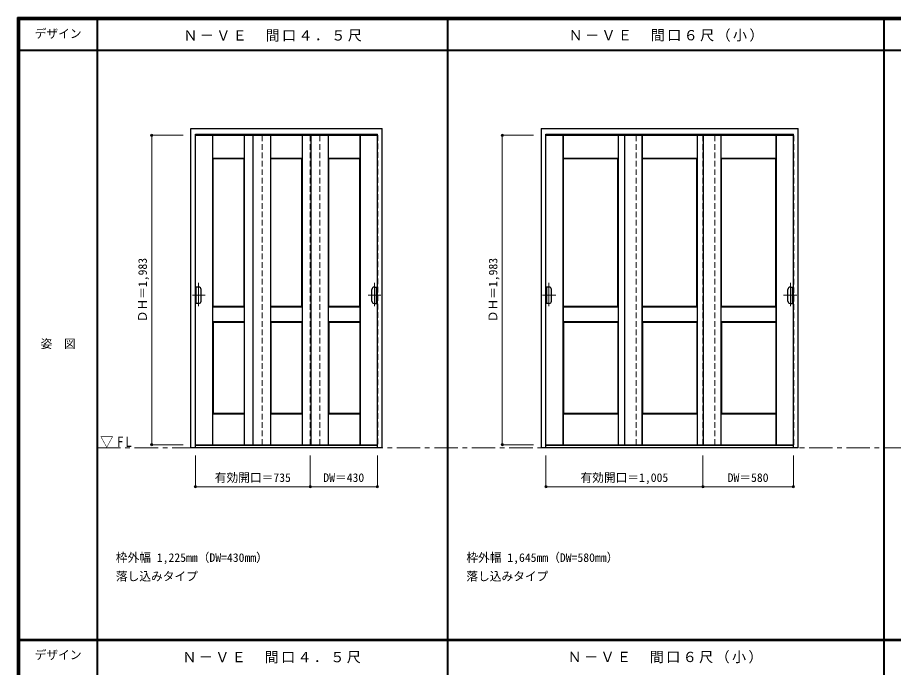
# Model space of a CAD drawing. Units: millimetres, scale not verified. Extents: x -6000 to 5700, y -4307 to 4260.
# Drawn here: x -6000 to -389, y 10 to 4175 of the extents above; entities that cross this region are included whole.
import ezdxf
from ezdxf.enums import TextEntityAlignment as Align

# ---------------------------------------------------------------- set-up
doc = ezdxf.new("R2010")
doc.units = ezdxf.units.MM
doc.header["$LTSCALE"] = 30
doc.header["$PDMODE"] = 32
doc.header["$PDSIZE"] = 15
doc.linetypes.add('CHAIN1', pattern=[8, 5, -1, 1, -1])
doc.linetypes.add('DASHED1', pattern=[1.8, 1.2, -0.6])
for name, color, linetype, lineweight in [('0-1_通り芯', 4, 'CHAIN1', 9), ('0-2_扉', 4, 'DASHED1', 9), ('0-3_仕上げ', 7, 'Continuous', 18), ('0-4_枠', 3, 'Continuous', 25), ('0-6_引手', 3, 'Continuous', 25), ('0-B_寸法', 7, 'Continuous', 9), ('F-1_枠', 6, 'Continuous', 40)]:
    doc.layers.add(name, color=color, linetype=linetype, lineweight=lineweight)
doc.layers.add('0-A_文字', color=7, linetype='Continuous')
doc.layers.add('F-A_文字', color=7, linetype='Continuous')
doc.styles.add('ＭＳ ゴシック', font='')
doc.styles.get('ＭＳ ゴシック').set_extended_font_data('MS Gothic')

msp = doc.modelspace()

# ---------------------------------------------------------------- linework, layer by layer
at = {"layer": '0-1_通り芯'}
for p, q in [((-4841.25, 2475.5), (-4841.25, 2315.5)), ((-3713.75, 2475.5), (-3713.75, 2315.5)), ((-2596.25, 2475.5), (-2596.25, 2315.5)), ((-1048.75, 2475.5), (-1048.75, 2315.5)), ((-4797.25, 2395.5), (-4879.25, 2395.5)), ((-3672.75, 2395.5), (-3754.75, 2395.5)), ((-2552.25, 2395.5), (-2637.25, 2395.5)), ((-1007.75, 2395.5), (-1092.75, 2395.5))]:
    msp.add_line(p, q, dxfattribs=at)
at = {"layer": '0-1_通り芯', "color": 7, "lineweight": 18}
msp.add_line((-5490, 1418), (5690, 1418), dxfattribs=at)
at = {"layer": '0-2_扉', "color": 3, "linetype": 'Continuous', "lineweight": 25}
for p, q in [((-4860, 3421), (-3695, 3421)), ((-4492.5, 3421), (-4492.5, 1438)), ((-4122, 3421), (-4122, 1438)), ((-2615, 3421), (-1030, 3421)), ((-2112.5, 3421), (-2112.5, 1438)), ((-1607, 3421), (-1607, 1438)), ((-4860, 1438), (-3695, 1438)), ((-2615, 1438), (-1030, 1438))]:
    msp.add_line(p, q, dxfattribs=at)
at = {"layer": '0-2_扉'}
for p, q in [((-4433, 1438), (-4433, 3421)), ((-4125, 1438), (-4125, 3421)), ((-4062.5, 1438), (-4062.5, 3421)), ((-3695, 3421), (-3692, 3421)), ((-3692, 3421), (-3692, 1438)), ((-2038, 1438), (-2038, 3421)), ((-1610, 1438), (-1610, 3421)), ((-1532.5, 1438), (-1532.5, 3421)), ((-4863, 1438), (-4860, 1438)), ((-3695, 1438), (-3692, 1438)), ((-2618, 1438), (-2615, 1438)), ((-1027, 1438), (-1030, 1438))]:
    msp.add_line(p, q, dxfattribs=at)
for points in [[(-4863, 1438), (-4863, 3421), (-4860, 3421)], [(-2618, 1438), (-2618, 3421), (-2615, 3421)], [(-1027, 1438), (-1027, 3421), (-1030, 3421)]]:
    msp.add_lwpolyline(points, dxfattribs=at)
at = {"layer": '0-3_仕上げ'}
for p, q in [((-4751, 1438), (-4751, 3421)), ((-4749.5, 3272.5), (-4749.5, 3421)), ((-4748, 3274), (-4748, 3421)), ((-4548, 3274), (-4548, 3421)), ((-4546.5, 3272.5), (-4546.5, 3421)), ((-4545, 1438), (-4545, 3421)), ((-4380.5, 1438), (-4380.5, 3421)), ((-4379, 3272.5), (-4379, 3421)), ((-4377.5, 3274), (-4377.5, 3421)), ((-4177.5, 3274), (-4177.5, 3421)), ((-4176, 3272.5), (-4176, 3421)), ((-4174.5, 1438), (-4174.5, 3421)), ((-4010, 1438), (-4010, 3421)), ((-4008.5, 3272.5), (-4008.5, 3421)), ((-4007, 3274), (-4007, 3421)), ((-3807, 3274), (-3807, 3421)), ((-3805.5, 3272.5), (-3805.5, 3421)), ((-3804, 1438), (-3804, 3421)), ((-2506, 1438), (-2506, 3421)), ((-2504.5, 3272.5), (-2504.5, 3421)), ((-2503, 3274), (-2503, 3421)), ((-2153, 3274), (-2153, 3421)), ((-2151.5, 3272.5), (-2151.5, 3421)), ((-2150, 1438), (-2150, 3421)), ((-2000.5, 1438), (-2000.5, 3421)), ((-1999, 3272.5), (-1999, 3421)), ((-1997.5, 3274), (-1997.5, 3421)), ((-1647.5, 3274), (-1647.5, 3421)), ((-1646, 3272.5), (-1646, 3421)), ((-1644.5, 1438), (-1644.5, 3421)), ((-1495, 1438), (-1495, 3421)), ((-1493.5, 3272.5), (-1493.5, 3421)), ((-1492, 3274), (-1492, 3421)), ((-1142, 3274), (-1142, 3421)), ((-1140.5, 3272.5), (-1140.5, 3421)), ((-1139, 1438), (-1139, 3421)), ((-4748, 3274), (-4749.5, 3272.5)), ((-4747, 3270), (-4749.5, 3272.5)), ((-4548, 3274), (-4748, 3274)), ((-4546.5, 3272.5), (-4549, 3270)), ((-4548, 3274), (-4546.5, 3272.5)), ((-4377.5, 3274), (-4379, 3272.5)), ((-4376.5, 3270), (-4379, 3272.5)), ((-4177.5, 3274), (-4377.5, 3274)), ((-4176, 3272.5), (-4178.5, 3270)), ((-4177.5, 3274), (-4176, 3272.5)), ((-4007, 3274), (-4008.5, 3272.5)), ((-4006, 3270), (-4008.5, 3272.5)), ((-3807, 3274), (-4007, 3274)), ((-3805.5, 3272.5), (-3808, 3270)), ((-3807, 3274), (-3805.5, 3272.5)), ((-2503, 3274), (-2504.5, 3272.5)), ((-2502, 3270), (-2504.5, 3272.5)), ((-2153, 3274), (-2503, 3274)), ((-2151.5, 3272.5), (-2154, 3270)), ((-2153, 3274), (-2151.5, 3272.5)), ((-1997.5, 3274), (-1999, 3272.5)), ((-1996.5, 3270), (-1999, 3272.5)), ((-1647.5, 3274), (-1997.5, 3274)), ((-1646, 3272.5), (-1648.5, 3270)), ((-1647.5, 3274), (-1646, 3272.5)), ((-1492, 3274), (-1493.5, 3272.5)), ((-1491, 3270), (-1493.5, 3272.5)), ((-1142, 3274), (-1492, 3274)), ((-1140.5, 3272.5), (-1143, 3270)), ((-1142, 3274), (-1140.5, 3272.5)), ((-4749.5, 2321.5), (-4747, 2324)), ((-4748, 2320), (-4749.5, 2321.5)), ((-4748, 2228), (-4748, 2320)), ((-4548, 2320), (-4748, 2320)), ((-4549, 2324), (-4546.5, 2321.5)), ((-4548, 2320), (-4546.5, 2321.5)), ((-4548, 2228), (-4548, 2320)), ((-4546.5, 2226.5), (-4546.5, 2321.5)), ((-4379, 2321.5), (-4376.5, 2324)), ((-4377.5, 2320), (-4379, 2321.5)), ((-4377.5, 2228), (-4377.5, 2320)), ((-4177.5, 2320), (-4377.5, 2320)), ((-4178.5, 2324), (-4176, 2321.5)), ((-4177.5, 2320), (-4176, 2321.5)), ((-4177.5, 2228), (-4177.5, 2320)), ((-4176, 2226.5), (-4176, 2321.5)), ((-4008.5, 2321.5), (-4006, 2324)), ((-4007, 2320), (-4008.5, 2321.5)), ((-4007, 2228), (-4007, 2320)), ((-3807, 2320), (-4007, 2320)), ((-3808, 2324), (-3805.5, 2321.5)), ((-3807, 2320), (-3805.5, 2321.5)), ((-3807, 2228), (-3807, 2320)), ((-3805.5, 2226.5), (-3805.5, 2321.5)), ((-2504.5, 2321.5), (-2502, 2324)), ((-2503, 2320), (-2504.5, 2321.5)), ((-2503, 2228), (-2503, 2320)), ((-2153, 2320), (-2503, 2320)), ((-2154, 2324), (-2151.5, 2321.5)), ((-2153, 2320), (-2151.5, 2321.5)), ((-2153, 2228), (-2153, 2320)), ((-2151.5, 2226.5), (-2151.5, 2321.5)), ((-1999, 2321.5), (-1996.5, 2324)), ((-1997.5, 2320), (-1999, 2321.5)), ((-1997.5, 2228), (-1997.5, 2320)), ((-1647.5, 2320), (-1997.5, 2320)), ((-1648.5, 2324), (-1646, 2321.5)), ((-1647.5, 2320), (-1646, 2321.5)), ((-1647.5, 2228), (-1647.5, 2320)), ((-1646, 2226.5), (-1646, 2321.5)), ((-1493.5, 2321.5), (-1491, 2324)), ((-1492, 2320), (-1493.5, 2321.5)), ((-1492, 2228), (-1492, 2320)), ((-1142, 2320), (-1492, 2320)), ((-1143, 2324), (-1140.5, 2321.5)), ((-1142, 2320), (-1140.5, 2321.5)), ((-1142, 2228), (-1142, 2320)), ((-1140.5, 2226.5), (-1140.5, 2321.5)), ((-4748, 2228), (-4749.5, 2226.5)), ((-4748, 2228), (-4548, 2228)), ((-4546.5, 2226.5), (-4549, 2224)), ((-4548, 2228), (-4546.5, 2226.5)), ((-4377.5, 2228), (-4379, 2226.5)), ((-4377.5, 2228), (-4177.5, 2228)), ((-4176, 2226.5), (-4178.5, 2224)), ((-4177.5, 2228), (-4176, 2226.5)), ((-4007, 2228), (-4008.5, 2226.5)), ((-4007, 2228), (-3807, 2228)), ((-3805.5, 2226.5), (-3808, 2224)), ((-3807, 2228), (-3805.5, 2226.5)), ((-2503, 2228), (-2504.5, 2226.5)), ((-2503, 2228), (-2153, 2228)), ((-2151.5, 2226.5), (-2154, 2224)), ((-2153, 2228), (-2151.5, 2226.5)), ((-1997.5, 2228), (-1999, 2226.5)), ((-1997.5, 2228), (-1647.5, 2228)), ((-1646, 2226.5), (-1648.5, 2224)), ((-1647.5, 2228), (-1646, 2226.5)), ((-1492, 2228), (-1493.5, 2226.5)), ((-1492, 2228), (-1142, 2228)), ((-1140.5, 2226.5), (-1143, 2224)), ((-1142, 2228), (-1140.5, 2226.5)), ((-4748, 1634), (-4749.5, 1635.5)), ((-4748, 1438), (-4748, 1634)), ((-4548, 1634), (-4748, 1634)), ((-4549, 1638), (-4546.5, 1635.5)), ((-4548, 1634), (-4546.5, 1635.5)), ((-4548, 1438), (-4548, 1634)), ((-4546.5, 1438), (-4546.5, 1635.5)), ((-4377.5, 1634), (-4379, 1635.5)), ((-4377.5, 1438), (-4377.5, 1634)), ((-4177.5, 1634), (-4377.5, 1634)), ((-4178.5, 1638), (-4176, 1635.5)), ((-4177.5, 1634), (-4176, 1635.5)), ((-4177.5, 1438), (-4177.5, 1634)), ((-4176, 1438), (-4176, 1635.5)), ((-4007, 1634), (-4008.5, 1635.5)), ((-4007, 1438), (-4007, 1634)), ((-3807, 1634), (-4007, 1634)), ((-3808, 1638), (-3805.5, 1635.5)), ((-3807, 1634), (-3805.5, 1635.5)), ((-3807, 1438), (-3807, 1634)), ((-3805.5, 1438), (-3805.5, 1635.5)), ((-2503, 1634), (-2504.5, 1635.5)), ((-2503, 1438), (-2503, 1634)), ((-2153, 1634), (-2503, 1634)), ((-2154, 1638), (-2151.5, 1635.5)), ((-2153, 1634), (-2151.5, 1635.5)), ((-2153, 1438), (-2153, 1634)), ((-2151.5, 1438), (-2151.5, 1635.5)), ((-1997.5, 1634), (-1999, 1635.5)), ((-1997.5, 1438), (-1997.5, 1634)), ((-1647.5, 1634), (-1997.5, 1634)), ((-1648.5, 1638), (-1646, 1635.5)), ((-1647.5, 1634), (-1646, 1635.5)), ((-1647.5, 1438), (-1647.5, 1634)), ((-1646, 1438), (-1646, 1635.5)), ((-1492, 1634), (-1493.5, 1635.5)), ((-1492, 1438), (-1492, 1634)), ((-1142, 1634), (-1492, 1634)), ((-1143, 1638), (-1140.5, 1635.5)), ((-1142, 1634), (-1140.5, 1635.5)), ((-1142, 1438), (-1142, 1634)), ((-1140.5, 1438), (-1140.5, 1635.5))]:
    msp.add_line(p, q, dxfattribs=at)
at = {"layer": '0-3_仕上げ', "color": 3, "lineweight": 25}
for p, q in [((-4549, 3270), (-4747, 3270)), ((-4747, 2324), (-4747, 3270)), ((-4549, 2324), (-4549, 3270)), ((-4178.5, 3270), (-4376.5, 3270)), ((-4376.5, 2324), (-4376.5, 3270)), ((-4178.5, 2324), (-4178.5, 3270)), ((-3808, 3270), (-4006, 3270)), ((-4006, 2324), (-4006, 3270)), ((-3808, 2324), (-3808, 3270)), ((-2154, 3270), (-2502, 3270)), ((-2502, 2324), (-2502, 3270)), ((-2154, 2324), (-2154, 3270)), ((-1648.5, 3270), (-1996.5, 3270)), ((-1996.5, 2324), (-1996.5, 3270)), ((-1648.5, 2324), (-1648.5, 3270)), ((-1143, 3270), (-1491, 3270)), ((-1491, 2324), (-1491, 3270)), ((-1143, 2324), (-1143, 3270)), ((-4549, 2324), (-4747, 2324)), ((-4178.5, 2324), (-4376.5, 2324)), ((-3808, 2324), (-4006, 2324)), ((-2154, 2324), (-2502, 2324)), ((-1648.5, 2324), (-1996.5, 2324)), ((-1143, 2324), (-1491, 2324)), ((-4747, 2224), (-4747, 1638)), ((-4747, 2224), (-4549, 2224)), ((-4549, 2224), (-4549, 1638)), ((-4376.5, 2224), (-4376.5, 1638)), ((-4376.5, 2224), (-4178.5, 2224)), ((-4178.5, 2224), (-4178.5, 1638)), ((-4006, 2224), (-4006, 1638)), ((-4006, 2224), (-3808, 2224)), ((-3808, 2224), (-3808, 1638)), ((-2502, 2224), (-2502, 1638)), ((-2502, 2224), (-2154, 2224)), ((-2154, 2224), (-2154, 1638)), ((-1996.5, 2224), (-1996.5, 1638)), ((-1996.5, 2224), (-1648.5, 2224)), ((-1648.5, 2224), (-1648.5, 1638)), ((-1491, 2224), (-1491, 1638)), ((-1491, 2224), (-1143, 2224)), ((-1143, 2224), (-1143, 1638)), ((-4549, 1638), (-4747, 1638)), ((-4178.5, 1638), (-4376.5, 1638)), ((-3808, 1638), (-4006, 1638)), ((-2154, 1638), (-2502, 1638)), ((-1648.5, 1638), (-1996.5, 1638)), ((-1143, 1638), (-1491, 1638))]:
    msp.add_line(p, q, dxfattribs=at)
at = {"layer": '0-3_仕上げ'}
for points in [[(-4747, 2224), (-4749.5, 2226.5), (-4749.5, 2321.5)], [(-4376.5, 2224), (-4379, 2226.5), (-4379, 2321.5)], [(-4006, 2224), (-4008.5, 2226.5), (-4008.5, 2321.5)], [(-2502, 2224), (-2504.5, 2226.5), (-2504.5, 2321.5)], [(-1996.5, 2224), (-1999, 2226.5), (-1999, 2321.5)], [(-1491, 2224), (-1493.5, 2226.5), (-1493.5, 2321.5)], [(-4749.5, 1438), (-4749.5, 1635.5), (-4747, 1638)], [(-4379, 1438), (-4379, 1635.5), (-4376.5, 1638)], [(-4008.5, 1438), (-4008.5, 1635.5), (-4006, 1638)], [(-2504.5, 1438), (-2504.5, 1635.5), (-2502, 1638)], [(-1999, 1438), (-1999, 1635.5), (-1996.5, 1638)], [(-1493.5, 1438), (-1493.5, 1635.5), (-1491, 1638)]]:
    msp.add_lwpolyline(points, dxfattribs=at)
at = {"layer": '0-4_枠'}
for p, q in [((-4890, 1418), (-4890, 3463)), ((-4890, 3463), (-3665, 3463)), ((-4860, 1418), (-4860, 3427)), ((-4860, 3427), (-3695, 3427)), ((-3695, 1418), (-3695, 3427)), ((-3665, 1418), (-3665, 3463)), ((-2645, 3463), (-1000, 3463)), ((-2645, 3463), (-2645, 1418)), ((-2615, 1418), (-2615, 3427)), ((-2615, 3427), (-1030, 3427)), ((-1030, 1418), (-1030, 3427)), ((-1000, 1418), (-1000, 3463)), ((-3665, 1418), (-4890, 1418)), ((-3695, 1433), (-4860, 1433)), ((-1000, 1418), (-2645, 1418)), ((-1030, 1433), (-2615, 1433))]:
    msp.add_line(p, q, dxfattribs=at)
at = {"layer": '0-6_引手', "color": 4, "linetype": 'DASHED1', "lineweight": 9}
for p, q in [((-4860, 2448), (-4863, 2448)), ((-3695, 2448), (-3692, 2448)), ((-2615, 2448), (-2618, 2448)), ((-1030, 2448), (-1027, 2448)), ((-4860, 2343), (-4863, 2343)), ((-3695, 2343), (-3692, 2343)), ((-2615, 2343), (-2618, 2343)), ((-1030, 2343), (-1027, 2343))]:
    msp.add_line(p, q, dxfattribs=at)
at = {"layer": '0-6_引手'}
for p, q in [((-4839.5, 2448), (-4860, 2448)), ((-4855, 2343), (-4855, 2448)), ((-4824.5, 2358), (-4824.5, 2433)), ((-3730.5, 2358), (-3730.5, 2433)), ((-3715.5, 2448), (-3695, 2448)), ((-3700, 2343), (-3700, 2448)), ((-2594.5, 2448), (-2615, 2448)), ((-2610, 2343), (-2610, 2448)), ((-2579.5, 2358), (-2579.5, 2433)), ((-1065.5, 2358), (-1065.5, 2433)), ((-1050.5, 2448), (-1030, 2448)), ((-1035, 2343), (-1035, 2448)), ((-4839.5, 2343), (-4860, 2343)), ((-3715.5, 2343), (-3695, 2343)), ((-2594.5, 2343), (-2615, 2343)), ((-1050.5, 2343), (-1030, 2343))]:
    msp.add_line(p, q, dxfattribs=at)
for centre, start, end in [((-4839.5, 2433), 0, 90), ((-3715.5, 2433), 90, 180), ((-2594.5, 2433), 0, 90), ((-1050.5, 2433), 90, 180), ((-4839.5, 2358), 270, 0), ((-3715.5, 2358), 180, 270), ((-2594.5, 2358), 270, 0), ((-1050.5, 2358), 180, 270)]:
    msp.add_arc(centre, 15, start, end, dxfattribs=at)
at = {"layer": '0-B_寸法', "color": 4}
for p, q in [((-5140, 3421), (-5140, 1438)), ((-5140, 3421), (-4940, 3421)), ((-2895, 3421), (-2895, 1438)), ((-2895, 3421), (-2695, 3421)), ((-5140, 1438), (-4940, 1438)), ((-2895, 1438), (-2695, 1438)), ((-4860, 1168), (-4860, 1368)), ((-4125, 1168), (-4125, 1368)), ((-3695, 1168), (-3695, 1368)), ((-2615, 1168), (-2615, 1368)), ((-1610, 1168), (-1610, 1368)), ((-1030, 1168), (-1030, 1368)), ((-4860, 1168), (-3695, 1168)), ((-2615, 1168), (-1030, 1168))]:
    msp.add_line(p, q, dxfattribs=at)
at = {"layer": '0-B_寸法'}
for p in [(-5140, 3421), (-2895, 3421), (-5140, 1438), (-2895, 1438), (-4860, 1168), (-4125, 1168), (-3695, 1168), (-2615, 1168), (-1610, 1168), (-1030, 1168)]:
    msp.add_point(p, dxfattribs=at)
at = {"layer": 'F-1_枠'}
for p, q in [((-6000, 4175), (5700, 4175)), ((-6000, 4175), (-6000, -4205)), ((-6000, 4170), (5700, 4170)), ((-6000, 4165), (5700, 4165)), ((-5995, 4175), (-5995, -4205)), ((-5990, 4175), (-5990, -4205)), ((-5490, 4175), (-5490, -3790)), ((-3245, 4175), (-3245, -3790)), ((-450, 4175), (-450, -3790)), ((-6000, 3965), (5700, 3965)), ((-6000, 190.5), (5700, 190.5)), ((-6000, 187.5), (5700, 187.5)), ((-6000, 184.5), (5700, 184.5))]:
    msp.add_line(p, q, dxfattribs=at)

# ---------------------------------------------------------------- texts
at = {"layer": '0-A_文字', "style": 'ＭＳ ゴシック'}
for s, p in [('枠外幅 1,225mm（DW=430mm）', (-5370, 670.5)), ('枠外幅 1,645mm（DW=580mm）', (-3125, 670.5)), ('落し込みタイプ', (-5370, 550.5)), ('落し込みタイプ', (-3125, 550.5))]:
    msp.add_text(s, height=54.99, dxfattribs=at).set_placement(p, align=Align.BOTTOM_LEFT)
at = {"layer": '0-A_文字', "char_height": 65.98, "attachment_point": 7, "style": 'ＭＳ ゴシック'}
for s, insert in [('\\T1.17;Ｎ－ＶＥ\u3000間口４．５尺', (-4937.5, 4020)), ('\\T1.17;Ｎ－ＶＥ\u3000間口６尺（小）', (-2470, 4020)), ('\\T1.26;\\W0.95;▽FL', (-5471.25, 1418)), ('\\T1.17;Ｎ－ＶＥ\u3000間口４．５尺', (-4943.68, 36.47)), ('\\T1.17;Ｎ－ＶＥ\u3000間口６尺（小）', (-2476.18, 36.47))]:
    msp.add_mtext(s, dxfattribs=dict(at, insert=insert))
at = {"layer": '0-B_寸法', "style": 'ＭＳ ゴシック'}
for p in [(-5155, 2222.75), (-2910, 2222.75)]:
    msp.add_text('ＤＨ＝1,983', height=54.99, rotation=90, dxfattribs=at).set_placement(p, align=Align.BOTTOM_LEFT)
for s, p in [('有効開口＝735', (-4736.25, 1183)), ('DW＝430', (-4041.25, 1183)), ('有効開口＝1,005', (-2393.75, 1183)), ('DW＝580', (-1451.25, 1183))]:
    msp.add_text(s, height=54.99, dxfattribs=at).set_placement(p, align=Align.BOTTOM_LEFT)
at = {"layer": 'F-A_文字', "style": 'ＭＳ ゴシック'}
for s, p in [('デザイン', (-5890, 4027.5)), ('姿\u3000図', (-5852.5, 2040.25)), ('デザイン', (-5890, 47))]:
    msp.add_text(s, height=54.99, dxfattribs=at).set_placement(p, align=Align.BOTTOM_LEFT)

doc.saveas('drawing.dxf')
